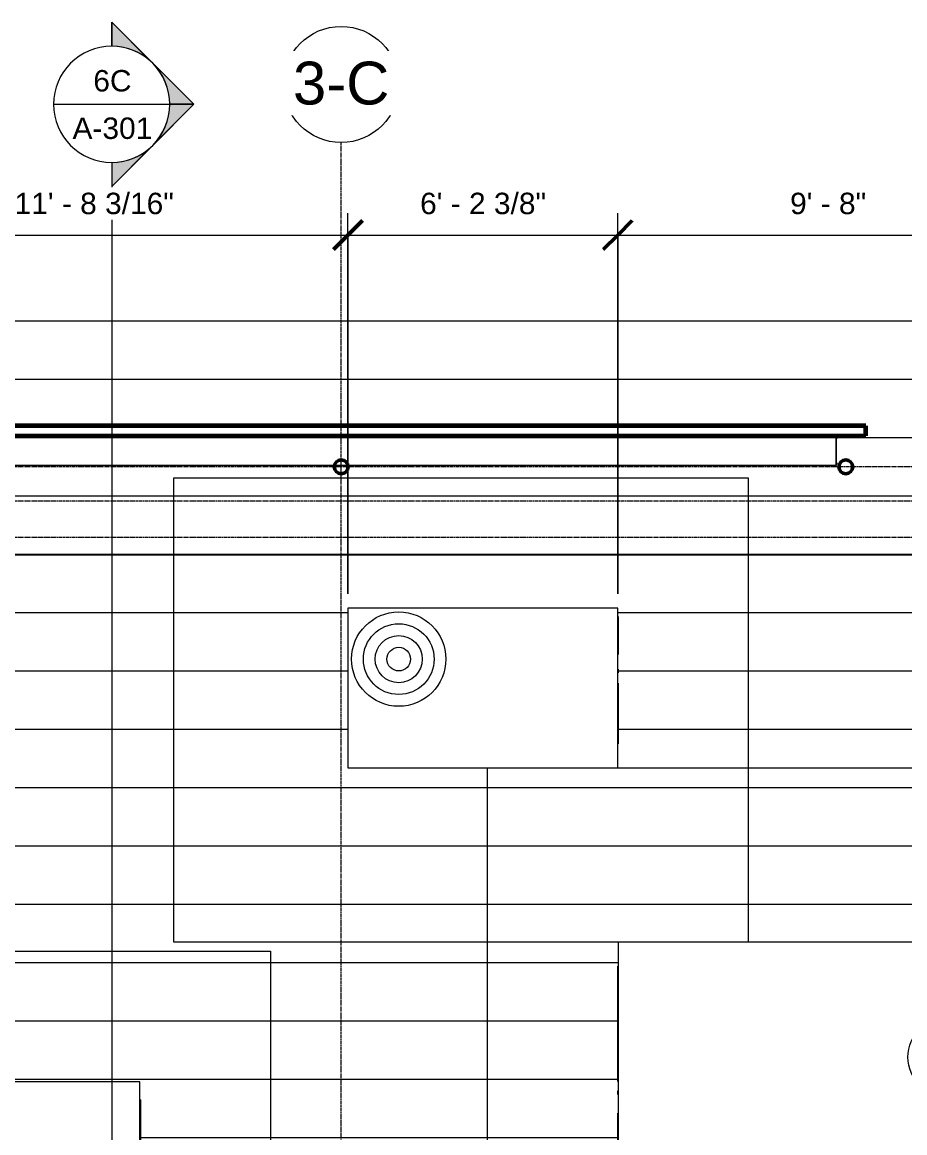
# Model space of a CAD drawing. Header units: inches. Extents: x 21290 to 29249, y -23522 to -20467.
# Drawn here: x 28761.2 to 29004.5, y -22533.6 to -22227.5 of the extents above; entities that cross this region are included whole.
import ezdxf

# ---------------------------------------------------------------- set-up
doc = ezdxf.new("R2010")
doc.units = ezdxf.units.IN
doc.header["$MEASUREMENT"] = 0
doc.linetypes.add('Grid Line 1_2_', pattern=[0.875, 0.5, -0.125, 0.125, -0.125])
for name, color, linetype, lineweight in [('A-ANNO-DIMS', 211, 'Continuous', 9), ('A-ANNO-DIMS-64', 211, 'Continuous', 9), ('A-ROOF-PATT', 132, 'Continuous', 9), ('A-WALL', 113, 'Continuous', 9), ('G-ANNO-SYMB', 111, 'Continuous', 9), ('M-EQPM', 50, 'Continuous', 9), ('S-BEAM', 12, 'Continuous', 9), ('S-COLS', 52, 'Continuous', 9), ('S-GRID', 1, 'Continuous', 9), ('S-GRID-IDEN', 1, 'Continuous', 9)]:
    doc.layers.add(name, color=color, linetype=linetype, lineweight=lineweight)
doc.styles.add('Arial_2', font='arial.ttf', dxfattribs={"height": 11.802395})
doc.styles.add('Arial_3', font='arial.ttf', dxfattribs={"height": 5.901198})
doc.dimstyles.new('Linear_-_3_32__Arial', dxfattribs={"dimscale": 12, "dimtxt": 6, "dimasz": 0.666667, "dimexe": 0.5, "dimexo": 0.333333, "dimgap": 0.333333, "dimtad": 1, "dimdec": 4, "dimrnd": 0.0625, "dimzin": 1, "dimdsep": 46, "dimlunit": 4, "dimtxsty": 'Arial_3', "dimblk1": 'OBLIQUE', "dimblk2": 'OBLIQUE', "dimsah": 1, "dimcen": 0.09, "dimdle": 0.5, "dimazin": 0, "dimtfac": 1, "dimtdec": 4, "dimtix": 1, "dimtmove": 0, "dimatfit": 3, "dimfxl": 1, "dimtvp": 1, "dimtfill": 1, "dimfrac": 2, "dimtolj": 1, "dimtzin": 0, "dimarcsym": 2})
pattern_1 = [(45, (6293.989, 0), (-6.3356768, 6.3356768), []), (45, (6293.989, 9.6), (-6.3356768, 6.3356768), [])]

# ---------------------------------------------------------------- blocks, each defined once
blk = doc.blocks.new('Girt_C - 8_D-1405602-Roof Low - Callout 7')
at = {"layer": 'S-BEAM'}
for p, q in [((22691.6, -22349.37), (22691.6, -22341.74)), ((22691.6, -22341.74), (22691.6, -22349.37)), ((22691.76, -22342.2), (22691.6, -22342.2)), ((22691.61, -22341.66), (22691.74, -22341.66)), ((22691.74, -22341.66), (22691.76, -22342.2)), ((22691.77, -22342.13), (22691.75, -22341.55)), ((22691.76, -22342.2), (22691.77, -22342.13)), ((22314.02, -22349.55), (22315.55, -22349.55)), ((22315.78, -22349.55), (22553.25, -22349.55)), ((22553.48, -22349.55), (22556.8, -22349.55)), ((22557.03, -22349.55), (22691.61, -22349.55)), ((22691.76, -22348.91), (22691.6, -22348.91)), ((22691.74, -22349.44), (22691.61, -22349.44)), ((22691.61, -22349.55), (22691.75, -22349.55)), ((22691.76, -22348.91), (22691.74, -22349.44)), ((22691.75, -22349.55), (22691.77, -22348.98)), ((22691.77, -22348.98), (22691.76, -22348.91))]:
    blk.add_line(p, q, dxfattribs=at)
for centre, major_axis, start_param, end_param in [((22691.61, -22341.74), (0, 0.188), 0, 1.570796), ((22691.61, -22341.74), (0, 0.0782), 0.053099, 1.570796), ((22691.61, -22349.37), (0, 0.0782), 1.570796, 3.104544), ((22691.61, -22349.37), (0, 0.188), 1.570796, 3.141593)]:
    blk.add_ellipse(centre, major_axis=major_axis, ratio=0.041631, start_param=start_param, end_param=end_param, dxfattribs=at)
blk = doc.blocks.new('Carrier_48TC_Standard_Efficiency_Gas_Heat_Electric_Cooling_Packaged_Rooftop_Unit_3_to_15_nominal_tons - 15 ton 48TC__16-873539-Roof Low - Callout 7')
at = {"layer": 'M-EQPM'}
for p, q in [((-105.94, -79.69), (-105.94, 67.69)), ((-105.94, 67.69), (93.94, 67.69)), ((93.94, 67.69), (93.94, -79.69)), ((57.94, 31.69), (-57.94, 31.69)), ((-57.94, 31.69), (-57.94, -31.69)), ((57.94, -31.69), (57.94, 31.69)), ((58.06, 27.31), (57.94, 27.31)), ((58.06, 27.31), (58.06, 15.44)), ((57.94, 15.44), (58.06, 15.44)), ((58.06, 10.34), (57.94, 10.34)), ((57.94, 9.29), (58.06, 9.29)), ((58.06, 10.32), (58.06, 10.34)), ((58.06, 10.34), (58.06, 9.29)), ((58.06, 9.29), (58.06, 9.31)), ((58.06, 6.69), (57.94, 6.69)), ((58.06, 6.69), (58.06, -25.06)), ((57.94, -25.06), (58.06, -25.06)), ((-57.94, -31.69), (57.94, -31.69)), ((93.94, -79.69), (-105.94, -79.69))]:
    blk.add_line(p, q, dxfattribs=at)
for centre, radius in [((-44.94, 19.69), 11), ((-44.94, 19.69), 8.25), ((-44.94, 19.69), 5.5), ((-44.94, 19.69), 2.75), ((-32.94, 0), 11), ((-32.94, 0), 8.25), ((-32.94, 0), 5.5), ((-32.94, 0), 2.75), ((-44.94, -19.69), 11), ((-44.94, -19.69), 8.25), ((-44.94, -19.69), 5.5), ((-44.94, -19.69), 2.75)]:
    blk.add_circle(centre, radius, dxfattribs=at)
blk = doc.blocks.new('Carrier_48TC_Standard_Efficiency_Gas_Heat_Electric_Cooling_Packaged_Rooftop_Unit_3_to_15_nominal_tons - 7_5 ton 48TC__08-873531-Roof Low - Callout 7')
at = {"layer": 'M-EQPM'}
for p, q in [((-92.06, -77.75), (-92.06, 65.75)), ((-92.06, 65.75), (80.06, 65.75)), ((80.06, 65.75), (80.06, -77.75)), ((44.06, 29.75), (-44.06, 29.75)), ((-44.06, 29.75), (-44.06, -29.75)), ((44.06, -29.75), (44.06, 29.75)), ((44.19, 24.75), (44.06, 24.75)), ((44.19, 24.75), (44.19, 12.12)), ((44.06, 12.12), (44.19, 12.12)), ((44.19, 8.15), (44.06, 8.15)), ((44.06, 7.1), (44.19, 7.1)), ((44.19, 8.13), (44.19, 8.15)), ((44.19, 8.15), (44.19, 7.1)), ((44.19, 7.1), (44.19, 7.12)), ((44.19, 4.87), (44.06, 4.87)), ((44.19, 4.87), (44.19, -23.5)), ((44.06, -23.5), (44.19, -23.5)), ((-44.06, -29.75), (44.06, -29.75)), ((80.06, -77.75), (-92.06, -77.75))]:
    blk.add_line(p, q, dxfattribs=at)
for centre, radius in [((-19.06, 18.75), 10), ((-19.06, 18.75), 7.5), ((-19.06, 18.75), 5), ((-19.06, 18.75), 2.5), ((-32.06, 0), 10), ((-32.06, 0), 7.5), ((-32.06, 0), 5), ((-32.06, 0), 2.5)]:
    blk.add_circle(centre, radius, dxfattribs=at)
blk = doc.blocks.new('Carrier_48TC_Standard_Efficiency_Gas_Heat_Electric_Cooling_Packaged_Rooftop_Unit_3_to_15_nominal_tons - 6 ton 48TC__07-1350223-Roof Low - Callout 7')
at = {"layer": 'M-EQPM'}
for p, q in [((-85.19, -70), (-85.19, 58)), ((-85.19, 58), (73.19, 58)), ((73.19, 58), (73.19, -70)), ((37.19, 22), (-37.19, 22)), ((-37.19, 22), (-37.19, -22)), ((37.19, -22), (37.19, 22)), ((37.31, 19.75), (37.19, 19.75)), ((37.31, 19.75), (37.31, 9.25)), ((37.19, 9.25), (37.31, 9.25)), ((37.31, 5.27), (37.19, 5.27)), ((37.19, 4.23), (37.31, 4.23)), ((37.31, 5.26), (37.31, 5.27)), ((37.31, 5.27), (37.31, 4.23)), ((37.31, 4.23), (37.31, 4.24)), ((37.31, 1.37), (37.19, 1.37)), ((37.31, 1.37), (37.31, -15.38)), ((37.19, -15.38), (37.31, -15.38)), ((-37.19, -22), (37.19, -22)), ((37.31, -70), (-85.19, -70))]:
    blk.add_line(p, q, dxfattribs=at)
for radius in [13, 9.75, 6.5, 3.25]:
    blk.add_circle((-23.19, 8), radius, dxfattribs=at)
blk = doc.blocks.new('Section - Section Head - Filled-1526-Roof Low - Callout 7')
at = {"layer": 'G-ANNO-SYMB'}
h = blk.add_hatch(color=256, dxfattribs=at)
edge = h.paths.add_edge_path(flags=0)
edge.add_line((-0.4268, 0.1768), (-0.25, 0.3536))
edge.add_line((-0.25, 0.3536), (-0.25, 0.25))
edge.add_arc((-0.25, 0), 0.25, 90, 135)
h = blk.add_hatch(color=256, dxfattribs=at)
edge = h.paths.add_edge_path(flags=0)
edge.add_arc((-0.25, 0), 0.25, 45, 90)
edge.add_line((-0.25, 0.25), (-0.25, 0.3536))
edge.add_line((-0.25, 0.3536), (-0.0732, 0.1768))
h = blk.add_hatch(color=256, dxfattribs=at)
edge = h.paths.add_edge_path(flags=0)
edge.add_arc((-0.25, 0), 0.2503, 137.9216, 180)
edge.add_line((-0.5003, 0), (-0.6036, 0))
edge.add_line((-0.6036, 0), (-0.4358, 0.1678))
h = blk.add_hatch(color=256, dxfattribs=at)
edge = h.paths.add_edge_path(flags=0)
edge.add_line((-0.0642, 0.1678), (0.1036, 0))
edge.add_line((0.1036, 0), (0.0003, 0))
edge.add_arc((-0.25, 0), 0.2503, 0, 42.0784)
for p, q in [((-0.25, 0.3536), (-0.6036, 0)), ((-0.25, 0.3536), (-0.4268, 0.1768)), ((-0.25, 0.3536), (0.1036, 0)), ((-0.25, 0.25), (-0.25, 0.3536)), ((-0.0732, 0.1768), (-0.25, 0.3536)), ((-0.25, 0.3536), (-0.25, 0.25)), ((-0.4358, 0.1678), (-0.6036, 0)), ((0.1036, 0), (-0.0642, 0.1678)), ((-0.6036, 0), (-0.5003, 0)), ((0.0003, 0), (0.1036, 0)), ((-0.5, 0), (-0.6036, 0)), ((0, 0), (0.1036, 0))]:
    blk.add_line(p, q, dxfattribs=at)
for radius, start, end in [(0.25, 360, 180), (0.25, 90, 135), (0.25, 45, 90), (0.2503, 137.9216, 180), (0.2503, 0, 42.0784), (0.25, 180, 360)]:
    blk.add_arc((-0.25, 0), radius, start, end, dxfattribs=at)
blk = doc.blocks.new('Grid - Grid Head - Circle-14747-Roof Low - Callout 7')
at = {"layer": 'S-GRID-IDEN'}
blk.add_circle((0, 0), 0.25, dxfattribs=at)
blk = doc.blocks.new('DIMBLOCK20-Roof Low - Callout 7')
at = {"layer": 'A-ANNO-DIMS-64'}
for p, q in [((28710.82, -22385.05), (28710.82, -22280.17)), ((28851, -22385.05), (28851, -22280.17)), ((28710.82, -22286.17), (28851, -22286.17)), ((28710.82, -22286.17), (28710.82, -22385.05)), ((28851, -22286.17), (28851, -22385.05))]:
    blk.add_line(p, q, dxfattribs=at)
at = {"layer": 'A-ANNO-DIMS-64', "lineweight": 50}
for p, q in [((28710.82, -22286.17), (28714.82, -22282.17)), ((28851, -22286.17), (28855, -22282.17)), ((28710.82, -22286.17), (28706.82, -22290.17)), ((28851, -22286.17), (28847, -22290.17))]:
    blk.add_line(p, q, dxfattribs=at)
at = {"layer": 'A-ANNO-DIMS-64', "color": 0, "insert": (28759.08, -22274.51), "char_height": 5.9012, "width": 52.3938, "attachment_point": 1, "line_spacing_factor": 0.938532, "style": 'Arial_3', "bg_fill": 3, "box_fill_scale": 1.25, "bg_fill_color": 0, "bg_fill_transparency": 0}
blk.add_mtext('11\' - 8 3/16"', dxfattribs=at)
blk = doc.blocks.new('_Oblique')
at = {"color": 0, "linetype": 'ByBlock', "lineweight": -2}
blk.add_line((-0.5, -0.5), (0.5, 0.5), dxfattribs=at)
blk = doc.blocks.new('DIMBLOCK21-Roof Low - Callout 7')
at = {"layer": 'A-ANNO-DIMS-64'}
for p, q in [((28851, -22385.05), (28851, -22280.17)), ((28925.38, -22385.05), (28925.38, -22280.17)), ((28851, -22286.17), (28925.38, -22286.17)), ((28851, -22286.17), (28851, -22385.05)), ((28925.38, -22286.17), (28925.38, -22385.05))]:
    blk.add_line(p, q, dxfattribs=at)
at = {"layer": 'A-ANNO-DIMS-64', "lineweight": 50}
for p, q in [((28851, -22286.17), (28855, -22282.17)), ((28925.38, -22286.17), (28929.38, -22282.17)), ((28851, -22286.17), (28847, -22290.17)), ((28925.38, -22286.17), (28921.38, -22290.17))]:
    blk.add_line(p, q, dxfattribs=at)
at = {"layer": 'A-ANNO-DIMS-64', "color": 0, "insert": (28870.88, -22274.51), "char_height": 5.9012, "width": 41.5385, "attachment_point": 1, "line_spacing_factor": 0.938532, "style": 'Arial_3', "bg_fill": 3, "box_fill_scale": 1.25, "bg_fill_color": 0, "bg_fill_transparency": 0}
blk.add_mtext('6\' - 2 3/8"', dxfattribs=at)
blk = doc.blocks.new('DIMBLOCK22-Roof Low - Callout 7')
at = {"layer": 'A-ANNO-DIMS-64'}
for p, q in [((28925.38, -22385.05), (28925.38, -22280.17)), ((29041.38, -22429.05), (29041.38, -22280.17)), ((28925.38, -22286.17), (29041.38, -22286.17)), ((28925.38, -22286.17), (28925.38, -22385.05)), ((29041.38, -22286.17), (29041.38, -22429.05))]:
    blk.add_line(p, q, dxfattribs=at)
at = {"layer": 'A-ANNO-DIMS-64', "lineweight": 50}
for p, q in [((28925.38, -22286.17), (28929.38, -22282.17)), ((29041.38, -22286.17), (29045.38, -22282.17)), ((28925.38, -22286.17), (28921.38, -22290.17)), ((29041.38, -22286.17), (29037.38, -22290.17))]:
    blk.add_line(p, q, dxfattribs=at)
at = {"layer": 'A-ANNO-DIMS-64', "color": 0, "insert": (28972.9, -22274.51), "char_height": 5.901, "width": 25.1446, "attachment_point": 1, "line_spacing_factor": 0.938532, "style": 'Arial_3', "bg_fill": 3, "box_fill_scale": 1.25, "bg_fill_color": 0, "bg_fill_transparency": 0}
blk.add_mtext('9\' - 8"', dxfattribs=at)

msp = doc.modelspace()

# ---------------------------------------------------------------- hatches: boundary and pattern name
at = {"layer": 'A-ROOF-PATT'}
h = msp.add_hatch(dxfattribs=at)
h.set_pattern_fill('FP_26', color=256, style=0, pattern_type=2)
h.set_pattern_definition([(0, (6331.662, -180.953), (0, 16.082), [])])
h.paths.add_polyline_path([(28264.8789, -22808.30281), (28351.8789, -22808.30281), (28351.8789, -22786.55281), (28352.3164, -22786.55281), (28352.3164, -22338.74031), (28993.7539, -22338.74031), (28993.7539, -22341.55281), (28985.73374, -22341.57793), (28985.75085, -22342.19874), (28985.59307, -22342.19874), (28985.59307, -22348.90797), (28985.75081, -22348.90797), (28985.7321, -22349.55281), (28851.01478, -22349.55281), (28851.1289, -22350.05281), (28850.90713, -22350.95031), (28850.37588, -22351.61647), (28849.57394, -22352.00267), (28848.68386, -22352.00267), (28847.87463, -22351.60733), (28847.32696, -22350.92058), (28847.1289, -22350.05281), (28847.24302, -22349.55281), (28609.76482, -22349.55299), (28609.8789, -22350.05281), (28609.65713, -22350.95031), (28609.12588, -22351.61647), (28608.32394, -22352.00267), (28607.43386, -22352.00267), (28606.62463, -22351.60733), (28606.07696, -22350.92058), (28605.8789, -22350.05281), (28605.99302, -22349.55281), (28365.55978, -22349.55281), (28365.6739, -22350.05281), (28365.45213, -22350.95031), (28364.92088, -22351.61647), (28364.11894, -22352.00267), (28363.22886, -22352.00267), (28362.41963, -22351.60733), (28361.87196, -22350.92058), (28361.6739, -22350.05281), (28361.8789, -22349.15531), (28361.8789, -22341.55281), (28355.1289, -22341.57793), (28355.15402, -22352.55281), (28363.1289, -22352.55281), (28363.1289, -22541.12942), (28363.18386, -22541.10295), (28364.07394, -22541.10295), (28364.88318, -22541.49829), (28365.43084, -22542.18504), (28365.6289, -22543.05281), (28365.40713, -22543.95031), (28364.87588, -22544.61647), (28364.07394, -22545.00267), (28363.1289, -22545.02179), (28363.1289, -22785.05281), (29091.1289, -22785.05281), (29091.1289, -22446.67781), (29104.6914, -22446.67781), (29104.6914, -22372.80381), (29076.4999, -22372.80381), (29076.4999, -22372.60634), (29072.9404, -22372.60634), (29072.9404, -22372.74131), (29075.6494, -22372.74131), (29075.6494, -22372.67881), (29075.7119, -22372.67881), (29075.7119, -22372.80381), (29072.8779, -22372.80381), (29072.8779, -22370.67781), (29080.3779, -22370.67781), (29080.3779, -22370.55281), (29073.9404, -22370.55281), (29073.9404, -22370.30281), (29072.8779, -22370.30281), (29072.8779, -22308.09454), (28288.8789, -22308.09454), (28288.8789, -22519.05281), (28264.8789, -22519.05281), (28264.8789, -22802.58854)], flags=0)
h.paths.add_polyline_path([(28790.37502, -22733.30281), (28746.5039, -22733.30281), (28746.5039, -22669.92781), (28862.3789, -22669.92781), (28862.3789, -22674.30281), (28862.5039, -22674.30281), (28862.5039, -22686.17781), (28862.3789, -22686.17781), (28862.3789, -22691.29721), (28862.5039, -22691.29721), (28862.5039, -22692.30841), (28862.3789, -22692.30841), (28862.3789, -22694.92781), (28862.5039, -22694.92781), (28862.5039, -22726.67781), (28862.3789, -22726.67781), (28862.3789, -22733.30281), (28790.44454, -22733.30281)], flags=0)
h.paths.add_polyline_path([(28705.5039, -22579.05281), (28705.5039, -22519.55281), (28793.6289, -22519.55281), (28793.6289, -22524.55281), (28793.7539, -22524.55281), (28793.7539, -22537.17781), (28793.6289, -22537.17781), (28793.6289, -22541.17221), (28793.7539, -22541.17221), (28793.7539, -22542.18341), (28793.6289, -22542.18341), (28793.6289, -22544.42781), (28793.7539, -22544.42781), (28793.7539, -22572.80281), (28793.6289, -22572.80281), (28793.6289, -22579.05281), (28708.83199, -22579.05281)], flags=0)
h.paths.add_polyline_path([(28363.6289, -22544.84781), (28364.5264, -22544.60733), (28365.19138, -22543.92058), (28365.4239, -22543.05281), (28365.18342, -22542.15531), (28364.49226, -22541.48915), (28363.6289, -22541.25781), (28363.1289, -22541.39178), (28363.1289, -22544.71384), (28363.18386, -22544.72856)], flags=0)
h.paths.add_polyline_path([(28997.5664, -22544.42781), (28925.5039, -22544.42781), (28925.5039, -22540.05281), (28925.3789, -22540.05281), (28925.3789, -22528.17781), (28925.5039, -22528.17781), (28925.5039, -22523.05841), (28925.3789, -22523.05841), (28925.3789, -22522.04721), (28925.5039, -22522.04721), (28925.5039, -22519.42781), (28925.3789, -22519.42781), (28925.3789, -22487.67781), (28925.5039, -22487.67781), (28925.5039, -22481.05281), (29041.3789, -22481.05281), (29041.3789, -22544.42781), (28997.74762, -22544.42781)], flags=0)
h.paths.add_polyline_path([(28649.07166, -22448.55281), (28622.6914, -22448.55281), (28622.6914, -22389.05281), (28710.8164, -22389.05281), (28710.8164, -22394.05281), (28710.9414, -22394.05281), (28710.9414, -22406.67781), (28710.8164, -22406.67781), (28710.8164, -22410.67221), (28710.9414, -22410.67221), (28710.9414, -22411.68341), (28710.8164, -22411.68341), (28710.8164, -22413.92781), (28710.9414, -22413.92781), (28710.9414, -22442.30281), (28710.8164, -22442.30281), (28710.8164, -22448.55281), (28651.36066, -22448.55281)], flags=0)
h.paths.add_polyline_path([(28875.62502, -22433.05281), (28851.0039, -22433.05281), (28851.0039, -22389.05281), (28925.3789, -22389.05281), (28925.3789, -22391.30281), (28925.5039, -22391.30281), (28925.5039, -22401.80281), (28925.3789, -22401.80281), (28925.3789, -22405.79721), (28925.5039, -22405.79721), (28925.5039, -22406.80841), (28925.3789, -22406.80841), (28925.3789, -22409.67781), (28925.5039, -22409.67781), (28925.5039, -22426.42781), (28925.3789, -22426.42781), (28925.3789, -22433.05281), (28875.69454, -22433.05281)], flags=0)
h.paths.add_polyline_path([(29073.23163, -22371.03154), (29076.2499, -22371.03154), (29076.2499, -22370.96931), (29076.4374, -22370.96931), (29076.4374, -22370.74031), (29072.9404, -22370.74197), (29072.9404, -22371.03154)], flags=0)
h.paths.add_polyline_path([(28987.80886, -22352.00267), (28986.99963, -22351.60733), (28986.45196, -22350.92058), (28986.2539, -22350.05281), (28986.47568, -22349.15531), (28987.00692, -22348.48915), (28987.80886, -22348.10295), (28988.69894, -22348.10295), (28989.50818, -22348.49829), (28990.05584, -22349.18504), (28990.2539, -22350.05281), (28990.03213, -22350.95031), (28989.50088, -22351.61647), (28988.69894, -22352.00267), (28988.2539, -22352.00267)], flags=0)
h.paths.add_polyline_path([(28607.8789, -22351.84781), (28608.7764, -22351.60733), (28609.44138, -22350.92058), (28609.6739, -22350.05281), (28609.53993, -22349.55281), (28606.21788, -22349.55281), (28606.0839, -22350.05281), (28606.32439, -22350.95031), (28606.9814, -22351.60733), (28607.43386, -22351.72856)], flags=0)
h.paths.add_polyline_path([(28988.2539, -22351.84781), (28989.1514, -22351.60733), (28989.81638, -22350.92058), (28990.0489, -22350.05281), (28989.80842, -22349.15531), (28989.11726, -22348.48915), (28988.2539, -22348.25781), (28987.3564, -22348.49829), (28986.69142, -22349.18504), (28986.4589, -22350.05281), (28986.69939, -22350.95031), (28987.3564, -22351.60733), (28987.80886, -22351.72856)], flags=0)
h.paths.add_polyline_path([(28849.1289, -22351.84781), (28850.0264, -22351.60733), (28850.69138, -22350.92058), (28850.9239, -22350.05281), (28850.78993, -22349.55281), (28847.46788, -22349.55281), (28847.3339, -22350.05281), (28847.57439, -22350.95031), (28848.2314, -22351.60733), (28848.68386, -22351.72856)], flags=0)
h.paths.add_polyline_path([(28363.6739, -22351.84781), (28364.5714, -22351.60733), (28365.23638, -22350.92058), (28365.4689, -22350.05281), (28365.33493, -22349.55281), (28362.01288, -22349.55281), (28361.8789, -22350.05281), (28362.11939, -22350.95031), (28362.7764, -22351.60733), (28363.22886, -22351.72856)], flags=0)
h.paths.add_polyline_path([(28985.58939, -22341.66219), (28985.59616, -22341.64656), (28985.58957, -22341.64656)], flags=0)
at = {"layer": 'S-COLS'}
h = msp.add_hatch(dxfattribs=at)
h.set_pattern_fill('FP_27', color=256, style=0, pattern_type=2)
h.set_pattern_definition(pattern_1)
h.paths.add_polyline_path([(28849.57394, -22352.00267), (28850.37588, -22351.61647), (28850.93084, -22350.92058), (28851.1289, -22350.05281), (28850.93084, -22349.18504), (28850.37588, -22348.48915), (28849.57394, -22348.10295), (28848.68386, -22348.10295), (28847.88192, -22348.48915), (28847.32696, -22349.18504), (28847.1289, -22350.05281), (28847.32696, -22350.92058), (28847.88192, -22351.61647), (28848.68386, -22352.00267)], flags=0)
h.paths.add_polyline_path([(28849.1289, -22351.84781), (28848.2314, -22351.60733), (28847.57439, -22350.95031), (28847.3339, -22350.05281), (28847.57439, -22349.15531), (28848.2314, -22348.49829), (28849.1289, -22348.25781), (28850.0264, -22348.49829), (28850.68342, -22349.15531), (28850.9239, -22350.05281), (28850.68342, -22350.95031), (28850.0264, -22351.60733)], flags=0)
h = msp.add_hatch(dxfattribs=at)
h.set_pattern_fill('FP_27', color=256, style=0, pattern_type=2)
h.set_pattern_definition(pattern_1)
h.paths.add_polyline_path([(28988.69894, -22352.00267), (28989.50088, -22351.61647), (28990.05584, -22350.92058), (28990.2539, -22350.05281), (28990.05584, -22349.18504), (28989.50088, -22348.48915), (28988.69894, -22348.10295), (28987.80886, -22348.10295), (28987.00692, -22348.48915), (28986.45196, -22349.18504), (28986.2539, -22350.05281), (28986.45196, -22350.92058), (28987.00692, -22351.61647), (28987.80886, -22352.00267)], flags=0)
h.paths.add_polyline_path([(28988.2539, -22351.84781), (28987.3564, -22351.60733), (28986.69939, -22350.95031), (28986.4589, -22350.05281), (28986.69939, -22349.15531), (28987.3564, -22348.49829), (28988.2539, -22348.25781), (28989.1514, -22348.49829), (28989.80842, -22349.15531), (28990.0489, -22350.05281), (28989.80842, -22350.95031), (28989.1514, -22351.60733)], flags=0)

# ---------------------------------------------------------------- linework, layer by layer
at = {"layer": 'A-WALL', "lineweight": 60}
for p, q in [((28993.7539, -22338.74031), (28352.3164, -22338.74031)), ((28993.7539, -22341.55281), (28993.7539, -22338.74031)), ((28355.1289, -22341.55281), (28993.7539, -22341.55281))]:
    msp.add_line(p, q, dxfattribs=at)
at = {"layer": 'A-WALL', "lineweight": 18}
for q in [(28352.6289, -22339.05281), (28991.2539, -22338.74031)]:
    msp.add_line((28991.2539, -22339.05281), q, dxfattribs=at)
at = {"layer": 'G-ANNO-SYMB'}
for p, q in [((28769.84268, -22250.13839), (28801.84268, -22250.13839)), ((28785.84268, -22266.13839), (28785.84268, -22894.7379)), ((29203.82186, -22374.35697), (28234.44771, -22374.35697))]:
    msp.add_line(p, q, dxfattribs=at)
at = {"layer": 'S-COLS', "lineweight": 40}
for centre, radius, start, end in [((28849.1289, -22350.05281), 2, 0, 180), ((28849.1289, -22350.05281), 2, 180, 0), ((28849.1289, -22350.05281), 1.795, 0, 180), ((28849.1289, -22350.05281), 1.795, 180, 0), ((28988.2539, -22350.05281), 2, 0, 180), ((28988.2539, -22350.05281), 2, 180, 0), ((28988.2539, -22350.05281), 1.795, 0, 180), ((28988.2539, -22350.05281), 1.795, 180, 0)]:
    msp.add_arc(centre, radius, start, end, dxfattribs=at)
at = {"layer": 'S-GRID', "linetype": 'Grid Line 1_2_'}
for p, q in [((28849.1289, -22878.21662), (28849.1289, -22260.67577)), ((29204.32186, -22342.05281), (28187.87691, -22342.05281)), ((29204.32186, -22350.05281), (28187.87691, -22350.05281)), ((29204.32186, -22359.55281), (28155.87691, -22359.55281)), ((29204.32186, -22359.55281), (28155.87691, -22359.55281)), ((29204.32186, -22369.55281), (28187.87691, -22369.55281))]:
    msp.add_line(p, q, dxfattribs=at)

# ---------------------------------------------------------------- block references
at = {"layer": 'G-ANNO-SYMB', "xscale": 63.99999999999997, "yscale": 63.99999999999997, "zscale": 63.99999999999997, "rotation": 269.9999999999996}
msp.add_blockref('Section - Section Head - Filled-1526-Roof Low - Callout 7', (28785.84268, -22266.13839), dxfattribs=at)
at = {"layer": 'M-EQPM'}
for name, p in [('Carrier_48TC_Standard_Efficiency_Gas_Heat_Electric_Cooling_Packaged_Rooftop_Unit_3_to_15_nominal_tons - 6 ton 48TC__07-1350223-Roof Low - Callout 7', (28888.1914, -22411.05281)), ('Carrier_48TC_Standard_Efficiency_Gas_Heat_Electric_Cooling_Packaged_Rooftop_Unit_3_to_15_nominal_tons - 7_5 ton 48TC__08-873531-Roof Low - Callout 7', (28749.5664, -22549.30281))]:
    msp.add_blockref(name, p, dxfattribs=at)
at = {"layer": 'M-EQPM', "rotation": 180}
msp.add_blockref('Carrier_48TC_Standard_Efficiency_Gas_Heat_Electric_Cooling_Packaged_Rooftop_Unit_3_to_15_nominal_tons - 15 ton 48TC__16-873539-Roof Low - Callout 7', (28983.4414, -22512.74031), dxfattribs=at)
at = {"layer": 'S-BEAM'}
msp.add_blockref('Girt_C - 8_D-1405602-Roof Low - Callout 7', (6293.98868, 0), dxfattribs=at)
at = {"layer": 'S-GRID-IDEN', "xscale": 63.99999999999997, "yscale": 63.99999999999997, "zscale": 63.99999999999997}
msp.add_blockref('Grid - Grid Head - Circle-14747-Roof Low - Callout 7', (28849.1289, -22244.67577), dxfattribs=at)

# ---------------------------------------------------------------- texts
at = {"layer": 'G-ANNO-SYMB', "char_height": 5.901198, "attachment_point": 2, "line_spacing_factor": 0.938532, "style": 'Arial_3'}
for s, insert, width in [('6C', (28786.04759, -22240.69231), 12.528), ('A-301', (28786.04759, -22253.78314), 26.208)]:
    msp.add_mtext(s, dxfattribs=dict(at, insert=insert, width=width))

# ---------------------------------------------------------------- next in the draw order: texts
at = {"layer": 'S-GRID-IDEN', "insert": (28849.12583, -22238.38452), "char_height": 11.802395, "width": 31.536, "attachment_point": 2, "line_spacing_factor": 0.938532, "style": 'Arial_2', "bg_fill": 3, "box_fill_scale": 1.25, "bg_fill_color": 0, "bg_fill_transparency": 0}
msp.add_mtext('3-C', dxfattribs=at)

# ---------------------------------------------------------------- next in the draw order: dimensions: what is measured, and where the dimension line sits
at = {"layer": 'A-ANNO-DIMS'}
dim = msp.add_linear_dim(base=(28851.0039, -22286.16759), p1=(28710.8164, -22389.05281), p2=(28851.0039, -22389.05281), dimstyle='Linear_-_3_32__Arial', override={"dimpost": '<>', "dimfxl": 140.1875}, dxfattribs=at)
dim.commit()
dim.dimension.update_dxf_attribs({"geometry": 'DIMBLOCK20-Roof Low - Callout 7', "text_midpoint": (28780.91015, -22279.11435)})

# ---------------------------------------------------------------- next in the draw order: dimensions: what is measured, and where the dimension line sits
dim = msp.add_linear_dim(base=(28925.3789, -22286.16759), p1=(28851.0039, -22389.05281), p2=(28925.3789, -22389.05281), dimstyle='Linear_-_3_32__Arial', override={"dimpost": '<>', "dimfxl": 74.375}, dxfattribs=at)
dim.commit()
dim.dimension.update_dxf_attribs({"geometry": 'DIMBLOCK21-Roof Low - Callout 7', "text_midpoint": (28888.1914, -22279.11435)})

# ---------------------------------------------------------------- next in the draw order: dimensions: what is measured, and where the dimension line sits
dim = msp.add_linear_dim(base=(29041.3789, -22286.16759), p1=(28925.3789, -22389.05281), p2=(29041.3789, -22433.05281), dimstyle='Linear_-_3_32__Arial', override={"dimpost": '<>', "dimfxl": 124.064499}, dxfattribs=at)
dim.commit()
dim.dimension.update_dxf_attribs({"geometry": 'DIMBLOCK22-Roof Low - Callout 7', "text_midpoint": (28983.3789, -22279.1546)})

doc.saveas('drawing.dxf')
